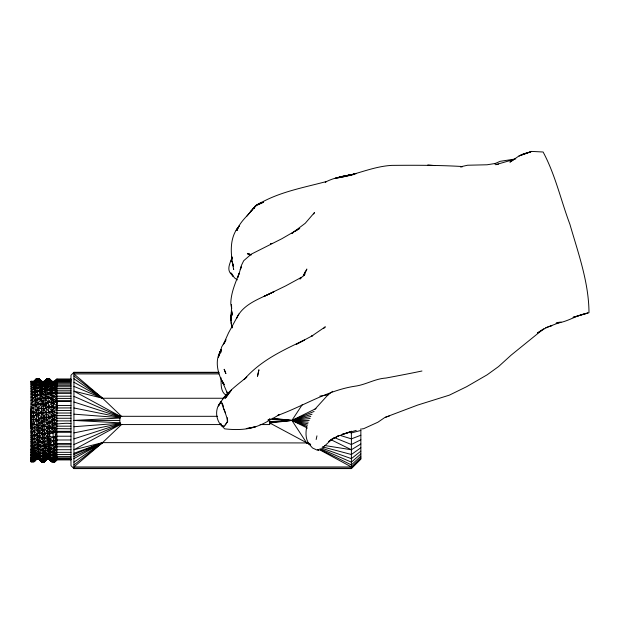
<?xml version="1.0" encoding="UTF-8"?>
<svg xmlns="http://www.w3.org/2000/svg" width="620" height="620" viewBox="0 0 620 620"><rect width="100%" height="100%" fill="white"/><g stroke="black" fill="none" stroke-linecap="round" stroke-linejoin="round"><path stroke-width="0.93" d="M231.733 259.377L231.74 258.238L231.121 261.64L232.221 257.005C230.291 262.872 225.781 270.064 232.051 274.877L232.663 274.094M231.338 311.86L230.632 319.486L231.934 327.569M31.349 413.563L31.085 411.773L31 414.361L33.465 416.067L38.804 423.173L40.843 460.149L41.245 461.729L44.407 461.753L46.965 458.955L44.578 461.683L41.323 461.753L38.889 459.25L38.665 458.281L34.643 385.431L33.945 381.378L31 381.378L34.053 381.571L36.371 379.704L39.525 379.68L41.61 381.517C44.849 407.34 43.268 433.682 46.578 459.49L44.407 461.753L41.245 461.729L39.091 459.536L36.092 459.327L33.852 461.505L31 461.489L33.712 460.97L35.929 458.754L38.665 458.281L40.843 460.149L43.997 460.172L46.252 458.296L48.988 457.63L51.204 459.738L51.646 461.706L54.932 461.761L56.893 459.8L70.982 459.8M316.161 439.51L316.952 435.837M31 426.8L31.302 418.082M31.085 411.773C39.727 414.098 48.554 412.726 56.893 410.44L56.893 405.457L70.982 405.457M230.632 315.347L230.996 320.765L230.803 318.982M70.982 401.427L56.893 401.427L56.784 407.96C52.328 406.697 47.632 406.154 43.571 408.944L41.54 412.594L43.183 450.136L44.392 461.745L46.608 459.49L49.755 459.094L46.578 459.49L44.214 461.334L41.098 461.45L44.392 461.745L46.578 459.49L49.313 459.281L51.421 461.079L54.932 461.761L56.893 459.621L55.746 460.629M70.982 410.44L56.893 410.44L53.932 407.472L51.716 406.743L48.561 406.836L43.346 403.976L41.153 403.442L38.029 404.193L31 409.727L31 419.074C36.285 419.577 41.718 422.639 46.903 420.43L49.011 417.694L56.893 415.632L70.982 415.632M231.5 311.224L231.554 310.697L231.338 318.548L231.5 304.42L231.671 308.667L230.803 304.087C230.749 293.33 235.29 283.216 239.149 273.273M70.982 457.847L56.893 457.847L56.893 459.273L54.754 461.652L51.607 461.66L49.313 459.281L48.112 446.454L44.927 384.113L44.377 381.393L41.253 381.633L39.696 380.502M39.091 459.536L36.255 459.521L35.596 456.49L32.31 392.266L31 381.254L31 461.753L34.038 461.784L36.255 459.521L39.324 459.133L36.433 459.288L33.875 461.575L32.891 452.243L31.574 423.801L33.627 419.926L31.411 419.895L31 423.809C35.603 423.235 39.602 427.103 44.291 425.591L49.445 428.575L70.982 428.776M306.621 427.203C305.753 432.101 305.513 437.41 307.838 441.967M70.982 423.553C61.985 422.298 52.219 426.452 44.113 421.399L38.905 425.614L36.689 425.336L33.79 423.793L31.574 423.987L31 428.04L33.953 427.622L42.168 428.195L44.47 429.714L52.785 432.977L55.002 432.287L70.982 432.287M31.271 420.453L31.201 422.135M31.442 459.443L31 459.032L31 461.652L34.216 461.536L34.449 460.544M70.982 398.412L56.893 398.412L56.676 405.542L53.932 407.472L51.894 411.006L48.763 411.703L46.376 408.208L43.571 408.944L38.2 408.177L35.852 406.03L31 404.093L32.806 401.427C37.146 399.412 41.718 398.993 45.803 396.397L47.949 393.723L46.593 379.176L44.16 381.486L41.982 381.594M46.12 380.269L46.376 379.277M56.49 380.618L56.893 379.138L70.982 379.138M31 461.357L31 460.691L33.658 460.699L35.929 458.754L38.889 459.25L41.044 461.241L44.035 460.443L46.252 458.296L49.205 458.893L51.421 461.079L54.568 461.024L56.784 458.885L56.893 456.413M35.758 379.959L33.612 381.827L36.053 379.138L39.393 379.262L41.005 400.125L43.346 403.976C47.43 401.481 52.251 402.884 56.451 400.9L56.234 396.599L56.893 393.367L70.982 393.367M70.982 396.196L56.893 396.196L56.343 398.699L53.576 399.908L48.159 397.784L45.911 398.489L43.036 397.683L37.587 394.816L35.263 394.219L31 391.29L32.147 389.732L37.184 387.725L40.339 387.702L45.477 390.786C48.809 389.329 52.498 390.274 55.909 390.949L56.893 390.236L70.982 390.236M38.92 379.936C39.13 377.224 42.238 384.16 44.485 381.594L46.733 379.494L49.755 379.153L51.964 381.409L52.382 383.044L56.606 457.886L54.568 461.024L54.754 461.652L56.893 459.645L70.982 459.645M51.421 461.079L54.576 461.063C53.63 458.568 57.079 457.072 56.893 454.538M33.852 461.505L35.929 458.754L38.688 458.405L41.044 461.241L44.198 461.272L46.43 459.141L49.313 459.281L51.607 461.66L54.971 461.714L55.172 461.133M220.828 350.292L219.286 355.221L221.743 346.789L226.129 339.791M49.399 379.673L49.685 379.107L50.825 388.686L54.358 459.761L51.204 459.738L49.096 458.35L46.252 458.296L44.198 461.272L41.044 461.241M70.982 454.538L56.249 454.538L54.041 456.537L48.662 454.53L45.895 455.282L43.679 457.296L38.285 455.034L35.596 456.49L33.387 458.583L31 457.498L33.279 457.514L35.596 456.49L38.448 456.661L40.633 458.459L43.679 457.296L45.926 455.63L48.802 456.057L51.003 457.886L54.157 457.909L56.249 454.538L56.893 452.321M219.821 352.997L220.154 351.858M70.982 452.321L56.071 452.321L53.855 454.166L48.399 451.104L37.874 449.608L35.108 450.507L32.891 452.243L31 452.383L40.23 453.406L48.546 453.189L50.801 455.475L53.956 455.499L56.071 452.321L56.893 449.702L70.982 449.702M238.894 274.094L237.871 277.373L241.18 266.863L240.684 268.297M70.982 446.757L55.715 446.757L53.498 448.275L50.328 447.927L48.112 446.454L45.361 447.865L43.183 450.136L40.005 449.717L37.681 446.261L32.728 449.477L31 449.469L34.937 447.888L37.789 448.144L40.005 449.717L43.144 449.454L45.361 447.865L50.592 452.538L53.754 452.554L55.893 449.732L56.893 446.757L55.606 444.749L50.189 445.268L47.996 444.339L45.182 444.718L42.966 446.121L39.827 446.385L37.681 446.261L34.774 445.005L31 446.423L32.566 446.431L34.774 445.005L37.564 444.261L39.781 445.61L42.966 446.121L45.004 441.308L47.779 440.185L49.988 441.045L53.142 441.06L55.358 439.999L70.982 439.975M36.255 459.521L39.215 459.42L36.433 459.288L34.216 461.536L36.022 459.358M51.723 406.829L46.353 407.72L41.153 403.442L37.998 403.45L31 400.528L32.643 398.149L37.587 394.816L45.694 394.405L47.949 393.723L53.398 396.459L56.234 396.599L56.017 392.716L56.893 390.236M240.947 267.615L240.227 269.506L241.506 265.221L243.699 260.733L251.24 254.169L281.821 238.754L299.747 228.369L294.95 231.469M55.816 381.013L54.467 381.796L56.893 379.138L56.893 459.8L54.971 461.714L51.863 461.606L49.608 459.459L46.787 459.428L44.407 461.753M56.893 439.975L55.536 443.494L50.328 447.927L51.204 459.738L54.397 460.001L56.893 457.847M47.996 444.339L50.328 447.927L47.949 393.723L56.017 392.716L55.909 390.949L56.893 388.446L70.982 388.446M303.537 275.892L306.861 269.041L303.792 275.512M70.982 436.224L56.893 436.224L53.32 444.835L50.189 445.268L47.887 442.37L45.004 441.308C40.602 443.564 35.666 441.649 31 441.688L32.232 439.596C38.665 436.782 47.438 436.286 53.142 441.06L56.893 432.287L54.955 431.334L49.577 431.745C46.593 434.124 42.369 433.675 39.347 436.162L34.286 435.039L31 435.883L31.953 433.07L34.123 431.381L36.905 430.412L42.075 425.886M303.684 275.373L305.087 271.971L303.567 275.575M70.982 386.756L56.893 386.756L55.792 389.321L55.909 390.949L53.219 393.281L47.748 390.081L42.858 394.405L37.386 391.05L36.169 379.169L33.945 381.378L31.163 381.463M70.982 400.675L56.893 400.675L56.49 401.613L53.754 403.581L51.716 406.743M70.982 392.096L56.893 392.096L56.087 393.894L53.398 396.459L51.313 397.769L48.159 397.784L43.214 401.21L37.805 399.327L35.704 402.721L31 406.86L36.03 409.944L38.246 409.355L41.362 408.278L41.005 400.125L35.813 405.069L32.968 404.891M220.813 350.215L219.317 353.54L220.588 350.874C214.078 361.553 218.209 374.558 223.804 384.726L221.906 380.533L227.447 393.421L226.897 391.778M34.774 445.005L32.713 449.182L31 449.175L32.566 446.431M56.893 398.412L56.343 398.699L53.398 396.459L51.111 393.708C44.617 391.05 37.029 392.018 31 388.787L31.984 387.492L36.975 384.888L42.501 388.748L47.546 386.88L53.026 390.189L55.792 389.321L55.684 387.748L56.893 385.322L70.982 385.322M236.669 318.2L236.483 318.572C243.087 303.599 260.508 298.561 273.893 291.695L264.05 296.422L285.68 285.897L301.46 277.303L300.034 278.961M238.832 313.999L228.547 332.839L223.27 344.596L225.285 341.473M313.673 214.001L314.464 212.567L305.242 223.278L291.687 233.5M56.893 449.702L55.893 449.732L53.677 451.399L50.39 449.113L48.112 446.454L45.283 446.563L43.144 449.454L34.611 441.882L32.395 443.122L31 445.594L32.519 445.602L34.611 441.882L37.347 439.96L42.78 442.269L44.826 437.635L47.585 436.154L52.964 437.139L56.893 436.224M40.137 384.865L42.323 386.5L45.035 385.152L47.143 382.036L50.298 382.013L52.498 384.036L55.358 384.206L56.893 382.788L55.273 383.532L52.382 383.044L50.29 381.928L47.143 382.036L44.927 384.113L42.059 383.803L39.936 382.54L34.643 385.431L31.822 385.578L31 386.624L31.984 387.492L34.821 387.539L36.975 384.888L40.137 384.865L42.501 388.748L45.361 389.166L47.546 386.88L50.701 386.865L52.855 387.872L55.684 387.748L55.474 385.315L56.893 382.788L70.982 382.788M51.646 461.706L54.769 461.683L56.893 459.645L54.932 461.761L51.816 461.691L49.608 459.459L46.608 459.49L49.43 459.49L51.816 461.691L50.809 460.35M323.694 328.499L325.322 326.802L311.395 336.335L312.774 335.536L296.236 344.317L304.443 340.047C282.247 350.579 260.493 360.615 244.071 379.595L246.814 377.053C236.445 385.656 224.719 393.669 218.48 406.007L221.154 401.667C214.807 408.061 215.38 418.857 221.255 425.537L223.89 426.366L222.433 425.707M56.893 443.494L53.498 448.275L50.39 449.113L45.361 447.865M70.982 420.91L56.893 420.91L52.53 426.808L49.445 428.575L47.228 428.141L44.47 429.714L42.369 433.101L39.215 433.093L34.286 435.039L31 439.596L32.232 439.596M32.728 449.477L31 452.236L32.891 452.243L34.937 447.888L37.874 449.608L40.222 453.305L43.384 453.429L45.539 450.732L48.329 450.074L50.546 451.755L53.754 452.554L56.071 452.321M56.893 420.91L54.467 419.856L52.251 419.825L49.011 417.694L43.935 417.19L41.556 413.091C39.393 414.036 31.031 418.616 31.194 414.354L38.2 408.177L41.354 408.169L43.392 404.984L46.244 405.302L48.36 402.171L51.538 402.628L56.893 405.457M70.982 456.413L56.428 456.413L54.219 458.49L51.204 459.738L48.802 456.057L46.074 456.979L43.997 460.172L40.881 460.428L38.688 458.405M310.705 444.928L269.778 422.995L291.912 420.438L302.312 404.589M32.07 435.883L31 437.495C34.247 437.836 37.487 439.758 39.618 442.254L42.788 442.494L45.004 441.308M225.254 425.064L227.633 421.461L227.478 417.717M34.449 438.549L31 443.122L32.395 443.122M36.138 412.463L38.246 409.355L41.54 412.594L43.757 413.029M299.995 278.892L305.009 274.249M36.975 384.888L40.114 384.54L42.323 386.5L50.646 386.028L52.855 387.872L56.893 385.322L55.474 385.315L52.498 384.036L50.29 381.928L47.035 381.13L44.927 384.113L42.145 384.617L36.929 384.276L34.712 386.214L31.822 385.578L31 384.803L31.659 384.005L39.75 380.99L41.966 383.106L44.818 383.238L47.035 381.13L50.111 380.541L52.32 382.679L55.134 382.587L56.893 381.75L70.982 381.75M48.561 406.836L51.538 402.628M45.562 392.235L42.679 391.39L37.184 387.725L35.045 390.678L32.31 392.266L31 394.095L35.371 396.196M223.897 426.653L227.633 421.461L227.401 421.848C227.121 415.199 223.13 409.231 221.766 402.791L222.812 404.573M33.658 460.699L35.758 457.808L38.556 457.56L40.664 458.715L43.857 459.094L46.074 456.979L48.988 457.63M233.67 269.227L233.678 269.568C230.973 256.013 228.834 240.335 237.367 228.315L236.197 230.446L239.49 225.595L238.328 227.029L237.018 230.547C239.708 221.79 247.69 215.946 253.069 208.793L250.844 211.66L251.596 210.296C249.806 213.249 253.464 207.297 254.603 207.266L253.472 208.374L254.859 206.855L253.859 208.684L255.107 206.119L263.57 202.205L261.183 203.019M36.665 424.746L38.804 423.173L38.2 408.177L41.184 404.108L43.392 404.984M52.739 431.745L54.847 428.862M33.387 458.583L31 459.343L33.472 459.358L35.596 456.49L38.556 457.56L40.843 460.149L43.857 459.094M55.575 386.469L52.677 385.764L50.468 383.764L45.035 385.152L42.145 384.617L39.936 382.54L36.774 382.579L34.643 385.431L31 383.346L34.239 382.269L36.487 380.316L39.572 379.897L41.788 382.067L44.756 382.835L47.035 381.13M56.893 400.675L53.576 399.908L51.313 397.769C46.841 397.529 42.493 395.188 40.54 391.034L37.386 391.05L35.263 394.219L32.48 395.087L31 397.18L32.643 398.149L35.449 397.676L37.587 394.816L40.649 392.894M49.011 417.694C41.005 414.889 33.953 420.228 31.744 428.04L31 428.498L33.953 427.622L39.215 433.093L42.431 434.512L47.453 433.132L49.67 433.853L52.785 432.977L54.955 431.334L56.893 428.776L52.53 426.808L47.182 427.048M56.893 379.293L54.7 381.346L51.964 381.409L49.895 379.471L46.733 379.494L44.593 381.982L46.934 380.463L50.096 380.44L52.32 382.679L55.025 382.021L56.893 379.665L54.87 381.517L52.142 381.796L50.096 380.44L46.81 379.797L44.593 381.982L41.788 382.067L39.727 380.82L36.487 380.316L34.27 382.463L31.496 382.788L31 382.269L34.053 381.571L36.169 379.169L39.215 379.107L41.416 381.378L44.16 381.486L46.593 379.176L49.685 379.107L51.964 381.409L54.87 381.517L56.893 379.293L70.982 379.293M31 461.753L33.875 461.575L36.092 459.327L38.889 459.25L41.323 461.753L44.609 461.613L46.787 459.428L49.647 459.397M33.279 457.514L35.433 454.824L38.223 454.398L40.432 456.204L43.594 456.227L45.895 455.282L48.771 455.716L50.987 457.715L54.157 457.909L56.428 456.413M42.168 428.195L47.011 423.011L52.251 419.825M44.811 460.861L45.981 459.428M247.016 216.016L251.069 211.095L249.697 212.769M36.092 459.327L34.038 461.784L31 461.652M44.539 381.509L46.531 379.13L49.685 379.107L51.785 381.432L54.591 381.463L56.691 379.556L70.982 379.665M314.596 409.588L327.67 395.219L332.638 391.305M52.964 437.139L49.887 438.898L44.648 433.744L42.578 437.813L39.347 436.162L34.123 431.381L31.907 432.016L31 433.078L31.953 433.07L37.239 437.674L39.564 441.068L42.609 438.604L44.826 437.635L47.779 440.185L50.104 443.618L53.32 444.835L55.536 443.494L70.982 443.494M46.593 379.176L44.485 381.594L41.788 382.067L39.525 379.68L36.27 379.37L39.393 379.262L41.61 381.517L44.377 381.393L46.593 379.176L49.755 379.153M44.609 461.613L46.965 458.955L44.756 461.133M56.893 381.75L55.273 383.532L52.498 384.036M50.39 449.113L53.552 449.136L55.715 446.757M222.588 399.086L227.602 393.599L223.278 398.04M36.797 427.893L38.905 425.614M46.074 456.979L43.795 458.482L40.633 458.459L38.285 455.034L35.433 454.824L33.217 456.816L31 455.165L33.093 455.181L35.27 452.825L38.006 451.546L40.222 453.305L43.322 452.445L45.539 450.732M45.159 386.531L47.345 384.191L50.499 384.168L52.677 385.764L55.474 385.315L56.893 384.005L70.982 384.005M42.788 442.494L39.781 445.61L37.471 442.455M34.053 381.571L36.169 379.169L39.324 379.146L41.61 381.517L44.353 381.37L46.531 379.13L48.809 379.161M70.982 413.021L56.893 413.021L54.289 415.664L52.072 415.392L46.779 417.547M49.577 431.745L52.607 428.668L54.823 428.234L56.893 426.173L70.982 426.173M56.893 379.138L54.591 381.463L51.731 381.478L49.484 379.363L51.607 381.858M218.945 372.287L73.935 372.287L70.982 375.232L70.982 465.643L73.935 468.596L351.385 468.596L360.856 459.102L360.856 428.792M54.475 381.75L56.893 379.556M56.893 379.665L54.916 381.633L52.142 381.796L49.933 379.611L46.733 379.494M34.239 461.466L36.433 459.288M360.856 458.769L351.385 468.185L73.935 468.185M49.445 428.575L44.64 433.597L42.369 433.101L39.122 430.978L36.905 430.412M44.214 461.334L46.43 459.141L49.205 458.893L51.406 461.001L54.568 461.024L56.893 459.273L70.982 459.273M55.11 461.389L56.893 459.621M49.895 379.471L52.142 381.796L55.025 382.021L56.893 380.184L70.982 380.184M45.601 380.641L44.493 381.726L46.151 380.099M31.287 460.513L31 460.242L31.217 460.9L33.55 459.97L35.758 457.808L38.665 458.281L40.881 460.428L44.035 460.443M34.395 460.823L36.061 459.195M70.982 380.882L56.893 380.882L55.134 382.587L52.382 383.044L50.111 380.541L46.934 380.463L44.756 382.835L41.966 383.106L39.727 380.82L36.572 380.843L34.27 382.463M121.791 424.305L102.564 442.634L73.935 466.953L351.385 466.953L360.856 457.785M54.568 461.024L56.893 458.846L70.982 458.846M31.659 384.005L34.495 384.02L36.712 381.959L39.936 382.54M360.856 456.157L351.385 464.93L319.424 449.066M322.958 447.485L331.506 439.665L328.693 441.425M45.035 385.152L47.252 383.152L50.298 382.013L52.677 385.764L55.467 385.26L56.893 384.005M70.982 418.268L56.893 418.268L52.328 421.763L49.228 423.158M360.856 453.925L351.385 462.148L320.563 448.756M39.827 446.385L42.982 446.4L47.887 442.37L50.104 443.618L53.142 441.06M40.827 396.366L35.588 400.458L32.643 398.149M31 455.165L33.054 454.7L35.27 452.825L40.44 456.328L43.594 456.227L45.717 453.22L48.399 451.104L50.763 455.041L53.956 455.499L56.249 454.538M38.114 453.042L40.432 456.204L43.501 455.072L45.717 453.22L48.662 454.53L50.987 457.715L54.041 456.537M33.953 427.622L36.689 425.336M54.358 459.761L56.606 457.886M52.429 424.274L49.375 426.8L47.011 423.011M55.684 387.748L56.893 386.756M56.893 388.446L55.792 389.321L52.855 387.872L50.499 384.168L45.252 387.686L42.323 386.5M360.856 451.112L351.385 458.645L321.741 448.074M543.817 328.67L511.167 355.113L498.573 366.56L487.142 374.813L466.635 386.694L449.361 395.149L417.477 405.131L384.904 417.446L377.913 422.204L363.56 428.738L361.84 428.908M73.935 464.93L102.564 442.634L308.38 442.936M32.31 392.266L35.154 392.359L37.37 390.763L40.471 389.748L42.703 391.747M51.181 395.072L45.911 398.489M56.017 392.716L56.893 392.096M360.856 447.779L351.385 454.491L322.377 446.834M73.935 462.148L102.564 442.634L73.935 449.756L120.621 424.382M541.663 330.142L537.354 333.079L546.646 327.469M33.472 459.358L35.758 457.808M45.694 394.405L51.003 391.708M38.688 420.159L43.935 417.19L46.57 412.711L51.925 411.703L54.289 415.664L56.893 415.632M56.893 393.367L56.087 393.894L53.219 393.281L50.91 390.058L47.694 389.104L45.361 389.166M291.741 233.546L293.345 232.508M34.495 384.02L36.774 382.579M56.234 396.599L56.893 396.196M324.624 445.509L351.385 449.756L360.856 443.974M55.474 385.315L55.025 382.021L56.893 380.882M273.738 417.973L279.481 414.532L277.644 415.446C303.467 406.123 327.166 390.476 354.756 386.237C365.552 384.881 375.115 378.68 385.966 378.045C397.932 375.79 409.998 373.511 421.957 371M35.154 392.359L37.386 391.05L38.2 408.177M339.101 435.442L336.087 437.139L338.776 435.558M73.935 458.645L102.564 442.634L73.935 453.305M46.376 408.208L48.569 406.999L51.894 411.006L56.893 413.021M331.708 439.161L334.637 437.565L328.755 441.502M268.94 419.539L267.918 420.096L269.243 419.655M360.856 439.774L351.385 444.517L334.521 437.689M269.778 422.344L291.912 420.438L316.045 408.541M330.398 440.332L337.102 436.464L351.191 431.567L342.046 434.395L356.252 430.396M73.935 456.568L102.564 442.634L73.935 454.491M268.84 420.693C261.904 424.731 254.371 427.909 246.279 428.567L255.672 426.7C245.768 430.009 234.918 430.001 224.688 428.846L221.797 425.886L220.736 423.445M561.023 321.981L545.84 327.763L551.823 325.585L551.01 325.88M56.893 401.427L53.669 401.868L51.359 398.722L48.352 401.962L46.136 402.954L43.214 401.21L40.951 398.962L37.789 398.978L35.449 397.676M260.408 203.36L257.292 204.693L254.363 207.258L256.618 204.833L261.966 202.29L258.687 204.019C279.403 191.859 303.42 187.69 326.353 181.544L325.229 182.21C334.095 177.421 344.565 176.01 354.408 174.088M73.935 444.517L119.652 424.537M269.778 421.623L291.912 420.438L314.108 411.455M35.813 405.069L38.029 404.193L41.184 404.108M360.856 435.232L351.385 438.867L340.403 435.465M385.431 417.299L389.391 415.958M54.397 460.001L51.406 461.001L49.096 458.35M73.935 438.867L119.52 424.173M559.449 322.129L556.078 323.214C567.354 322.26 576.685 314.844 587.807 313.069L573.043 317.332L588.992 312.705C588.837 282.363 578.22 253.123 569.896 224.269C560.883 200.283 555.288 174.623 543.105 152.001L531.534 151.404L519.072 155.915L509.896 162.153L514.182 159.363L495.682 164.703L498.511 164.114M269.778 419.26L291.912 420.438L312.046 414.207M31 457.498L33.217 456.816M46.795 417.841L43.997 418.663L38.603 418.113L36.262 415.229M53.855 454.166L50.763 455.041L48.546 453.189M56.784 407.96L70.982 407.929M47.546 386.88L50.646 386.028M360.856 430.45L351.385 432.907L348.556 432.311M349.145 175.669L354.369 174.328M39.122 430.978L44.47 429.714M348.269 175.879L335.265 178.273C354.485 175.661 372.341 166.4 391.941 165.377C415.408 165.183 438.937 165.129 462.342 166.524M271.707 418.702L291.912 420.438L310.791 416.485M44.818 383.238L42.059 383.803L39.75 380.99L36.572 380.843L34.387 383.16L31.496 382.788M356.035 173.716L348.921 175.166L354.299 174.305M347.526 175.375L345.735 175.739L348.882 175.142M73.935 432.907L120.326 423.568M348.394 175.189L353.873 174.189M272.32 243.389L270.646 243.691L272.389 243.397M319.85 396.126L328.445 394.762M31.945 381.649L33.829 381.354M33.093 455.181L35.433 454.824M515.755 158.929L500.17 161.316L494.528 163.804L495.76 163.393L487.057 164.781L467.596 165.23L460.443 166.819L462.225 166.858M34.821 387.539L40.292 386.95M51.964 381.409L49.577 379.169L51.785 381.432L54.7 381.346L55.025 382.021M53.677 451.399L50.546 451.755L48.221 448.33M272.668 418.221L291.912 420.438L310.139 418.515M73.935 426.723L120.272 423.212M39.037 379.44L35.96 379.254L33.612 381.827L35.96 379.254L39.122 379.231L41.253 381.633L39.037 379.44L35.828 379.642L36.053 379.138L39.122 379.231L41.416 381.378L44.377 381.393M46.81 379.797L49.933 379.611M120.272 422.848L73.935 420.438L120.272 418.035M31 416.958L31.403 417.299M73.935 372.697L218.945 372.697M218.945 373.922L73.935 373.922L102.564 398.249L121.791 416.578M31 381.378L33.945 381.378M224.324 398.249L102.564 398.249L73.935 391.127L120.621 416.5M217.55 416.307L119.862 416.307L119.862 424.568L221.417 424.568M31.411 419.895L31 419.895L31.38 419.074L33.465 416.067L36.247 415.012L38.463 414.703L41.718 417.004M73.935 420.438L119.234 420.438M309.923 444.346L306.466 442.634L291.912 420.438L309.178 420.438M31 423.987L31.574 423.987M260.106 424.568L269.778 424.568L269.778 418.539M54.955 431.334L70.982 431.334M55.606 444.749L70.982 444.749M31.907 432.016L31 432.016L31.759 428.49L34.123 431.381M33.054 454.7L31 454.685L35.108 450.507L38.006 451.546L43.501 455.072M44.392 461.745L41.245 461.729L38.889 459.25M36.169 379.169L39.393 379.262M41.447 461.59L44.578 461.683M31 461.489L33.875 461.575M31.527 414.416L31 414.393L31.279 416.105M39.572 379.897L36.371 379.704L34.239 382.269L31 381.571M42.982 446.4L45.283 446.563M73.935 414.152L120.272 417.663M307.427 428.087L291.912 420.438L308.217 422.166M31 460.675L33.712 460.97M54.219 458.49L51.003 457.886L48.771 455.716L45.926 455.63L43.795 458.482L40.664 458.715L38.448 456.661M47.252 383.152L50.468 383.764M73.935 407.975L120.326 417.314M226.641 395.149L225.641 394.94C220.178 391.065 221.34 383.493 220.96 377.634M307.001 426.552L291.912 420.438L307.962 423.801M31 459.343L33.55 459.97M42.609 438.604L39.416 437.805L37.13 435.318M53.552 449.136L55.893 449.732M309.992 444.16L306.466 442.634L309.272 443.378M55.909 390.949L53.026 390.189L50.701 386.865M291.912 420.438L307.466 425.258M73.935 402.008L119.52 416.71M41.354 408.169L43.571 408.944L48.972 416.71L52.127 416.702L54.467 419.856M306.466 442.634L310.062 443.912M251.294 254.905L247.605 253.394L250.984 254.758M73.935 386.392L102.564 398.249L73.935 375.953M249.922 254.75L247.349 253.658L249.883 254.998M73.935 396.366L119.652 416.346M331.56 439.983L351.385 449.756M31.984 387.492L34.929 389.011L37.146 387.229L40.339 387.702L42.679 391.39L45.477 390.786L47.694 389.104L50.825 388.686L53.041 390.391M320.029 449.973L351.385 466.953M73.935 382.238L102.564 398.249L73.935 378.735M237.398 279.868L234.771 278.101L231.919 274.629M45.182 444.718L48.112 446.454M53.754 403.581L51.514 402.163L48.352 401.962L43.036 397.683L40.749 394.8M39.014 428.195L42.253 430.257M318.982 450.422L317.665 449.438L318.502 449.996L317.269 450.182L312.565 448.004L309.016 444.067M43.322 452.445L37.789 448.144M56.893 418.268L52.072 415.392L48.786 412.277M47.228 428.141L41.966 423.181L38.804 423.173L41.897 421.453L43.997 418.663L49.174 421.763L52.328 421.763L56.893 426.173M31 458.544L31.488 458.994M49.43 459.49L51.816 461.691M50.205 459.947L51.863 461.606M39.324 379.146L41.431 381.37M31 409.727L36.247 415.012L38.401 413.091L41.54 412.594L41.362 408.278M40.269 460.582L41.323 461.753M47.67 437.906L49.988 441.045M231.547 274.032L230.849 272.909L233.376 276.613L231.121 273.459M47.453 433.132L49.778 436.511M220.65 423.832L222.045 426.01M31 381.254L31.326 381.935M223.146 382.16L224.285 384.671M223.851 408.743L225.525 412.959M232.019 327.74L231.198 323.307M233.36 265.949L232.229 261.834L233.368 266.282M231.733 326.415L232.105 327.864L231.679 325.446M31 450.329L31.357 451.895M31 453.801L31.349 455.344M31 456.723L31.326 458.234M223.146 405.24L223.502 406.991M31 407.983L31.256 409.525M231.206 321.881L231.539 324.671M230.656 316.874L230.927 319.99M31.248 415.811L31.574 423.801M231.617 257.68L231.601 256.998L231.647 259.075M351.385 431.14L351.385 468.596M73.935 372.287L73.935 468.596M231.082 315.131L231.082 319.447L231.082 315.131M220.999 349.517L220.875 352.199L220.999 349.517M257.533 376.17L258.897 369.923L257.533 376.17M218.744 356.089L218.403 357.213L219.139 354.841L218.744 356.089M229.842 392.01L225.347 398.242L231.578 389.872L229.842 392.01M523.536 153.799L519.072 155.915L530.945 151.784L523.536 153.799M340.279 176.863L339.055 177.227L345.201 175.847L340.279 176.863M433.853 165.478L427.614 165.191L434.767 165.555L433.853 165.478M225.843 373.527L224.192 369.334L225.843 373.527M232.151 314.177L231.601 310.674L232.151 314.177M232.004 315.208L231.438 311.721L232.004 315.208"/></g></svg>
